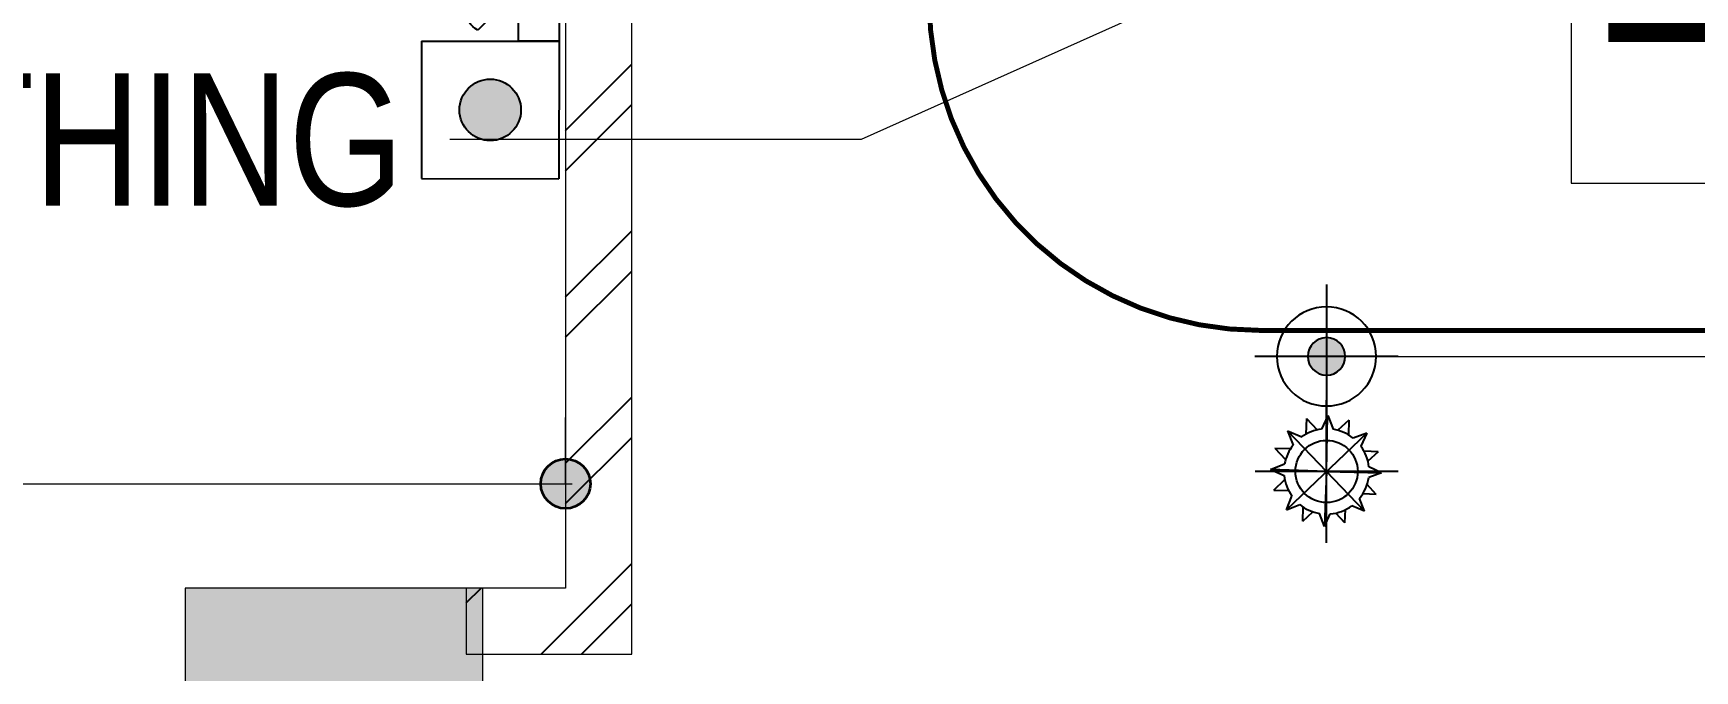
# Model space of a CAD drawing. Header units: millimetres. Extents: x 1706 to 249912, y -487248 to 27192.
# Drawn here: x 88277 to 93299, y -472397 to -470471 of the extents above; entities that cross this region are included whole.
import ezdxf

# ---------------------------------------------------------------- set-up
doc = ezdxf.new("R2010")
doc.units = ezdxf.units.MM
doc.linetypes.add('DASHDOT', pattern=[1, 0.5, -0.25, 0, -0.25])
doc.linetypes.add('HIDDEN', pattern=[0.375, 0.25, -0.125])
doc.layers.get('0').update_dxf_attribs({"color": 251})
for name, color, linetype in [('25∅', 1, 'DASHDOT'), ('FF-MCP', 1, 'Continuous'), ('FIRE DISTANCE', 1, 'HIDDEN')]:
    doc.layers.add(name, color=color, linetype=linetype)
for name, color, linetype, lineweight in [('A-ANNO-DIMS', 251, 'Continuous', 5), ('A-ANNO-DIMS-200', 251, 'Continuous', 5), ('A-WALL', 251, 'Continuous', 5), ('A-WALL-PATT', 251, 'Continuous', 25), ('G-ANNO-TEXT', 251, 'Continuous', 5), ('M-FIRE-FHC', 251, 'Continuous', 9), ('McD-Fire', 1, 'Continuous', 13), ('McD-FIRE-SPRINKLER LINES', 1, 'Continuous', 9), ('McD-Travel-Distance', 192, 'Continuous', 13), ('S-COLS', 251, 'Continuous', 5)]:
    doc.layers.add(name, color=color, linetype=linetype, lineweight=lineweight)
doc.layers.add('FF-PENDENT SPRINKLER', color=7, linetype='Continuous', true_color=0xcc0099)
doc.styles.add('Arial Narrow', font='ARIALN.TTF', dxfattribs={"height": 450})
doc.styles.add('Arial_2', font='arial.ttf', dxfattribs={"width": 0.8, "height": 270})
doc.styles.add('romand', font='romand.shx')
doc.dimstyles.new('DIM 200', dxfattribs={"dimtxt": 150, "dimasz": 150, "dimexe": 50, "dimexo": 75, "dimgap": 75, "dimtad": 1, "dimdec": 0, "dimrnd": 5, "dimdsep": 46, "dimtxsty": 'romand', "dimcen": 0, "dimclrd": 7, "dimclre": 7, "dimclrt": 7, "dimadec": 0, "dimazin": 0, "dimtfac": 1, "dimtdec": 0, "dimtmove": 2, "dimatfit": 3, "dimfxl": 1, "dimtolj": 1, "dimtzin": 0, "dimarcsym": 0})
doc.dimstyles.new('RSP_DIM_2_0mm__DOT_', dxfattribs={"dimscale": 304.8, "dimtxt": 409.372389, "dimasz": 1.968504, "dimexe": 0.984252, "dimexo": 0.0625, "dimgap": 0, "dimtad": 1, "dimdec": 0, "dimrnd": 5, "dimzin": 0, "dimdsep": 46, "dimtxsty": 'Arial Narrow', "dimblk1": 'DOTSMALL', "dimblk2": 'DOTSMALL', "dimsah": 1, "dimcen": 0.09, "dimdle": 0.065617, "dimazin": 0, "dimtfac": 1, "dimtdec": 4, "dimtix": 1, "dimtmove": 0, "dimatfit": 3, "dimfxl": 0.656168, "dimfxlon": 1, "dimtvp": 1, "dimtolj": 1, "dimtzin": 0, "dimarcsym": 2})
pattern_1 = [(45, (-45658.5, 463347.42), (-251.44717, 251.44717), []), (45, (-45658.5, 463728.42), (-251.44717, 251.44717), [])]

# ---------------------------------------------------------------- blocks, each defined once
blk = doc.blocks.new('UPRIGHT SPRINKLER -68°C')
at = {"color": 6}
for p, q in [((-36.5, 100.2, 2.6), (-37.7, 71.9, 2.6)), ((-36.5, 100.2, 2.6), (-16.8, 79.1, 2.6)), ((-1.2, -0.5, 2.6), (2.7, 106.3, 2.6)), ((42.9, 97.7, 2.6), (21.4, 77.4, 2.6)), ((42.9, 97.7, 2.6), (42.3, 67.9, 2.6)), ((71.9, -76.9, 2.6), (-74.3, 75.8, 2.6)), ((76.2, 73.6, 2.6), (-1.2, -0.5, 2.6)), ((-96, 44.9, 2.6), (-78, 25.4, 2.6)), ((-96, 44.9, 2.6), (-68.9, 44.1, 2.6)), ((99.4, 37.6, 2.6), (69.7, 38.9, 2.6)), ((99.4, 37.6, 2.6), (77.9, 17.6, 2.6)), ((-1.2, -0.5, 2.6), (-105.9, 3.7, 2.6)), ((-99.2, -35.2, 2.6), (-80.4, -17.8, 2.6)), ((-76.5, -72.6, 2.6), (-1.2, -0.5, 2.6)), ((-1.2, -0.5, 2.6), (-3.6, -105.1, 2.6)), ((-1.2, -0.5, 2.6), (105.4, -2.5, 2.6)), ((96.4, -42.9, 2.6), (77.1, -22, 2.6)), ((-99.2, -35.2, 2.6), (-73.9, -36.4, 2.6)), ((96.4, -42.9, 2.6), (68.5, -42, 2.6)), ((-44.9, -94.6, 2.6), (-43.8, -69.5, 2.6)), ((-44.9, -94.6, 2.6), (-26.1, -77.7, 2.6)), ((36.3, -98.4, 2.6), (18.6, -79.2, 2.6)), ((36.3, -98.4, 2.6), (37.6, -71.8, 2.6))]:
    blk.add_line(p, q, dxfattribs=at)
at = {"color": 5}
for p, q in [((2.7, 106.3, 2.6), (-9.1, 80.2, 2.6)), ((2.7, 106.3, 2.6), (13.1, 79.3, 2.6)), ((-74.4, 76, 2.6), (-48.5, 65.4, 2.6)), ((-74.4, 76, 2.6), (-64.1, 50.7, 2.6)), ((76.2, 73.6, 2.6), (49, 63.2, 2.6)), ((76.2, 73.6, 2.6), (64.6, 46.9, 2.6)), ((-105.9, 3.4, 2.6), (-81.1, 13, 2.6)), ((-105.9, 3.4, 2.6), (-82, -7.4, 2.6)), ((105.4, -2.8, 2.6), (79.4, 9.1, 2.6)), ((105.4, -2.8, 2.6), (79, -12.9, 2.6)), ((-76.5, -72.6, 2.6), (-66.4, -48.8, 2.6)), ((-76.5, -72.6, 2.6), (-52.6, -63.2, 2.6)), ((71.8, -76.8, 2.6), (62.3, -51, 2.6)), ((-3.6, -105.1, 2.6), (-12.9, -80.8, 2.6)), ((-3.6, -105.1, 2.6), (7.3, -81.2, 2.6)), ((71.8, -76.8, 2.6), (47.2, -65.7, 2.6))]:
    blk.add_line(p, q, dxfattribs=at)
at = {"color": 5, "elevation": 2.6}
for points in [[(-1.2, -136.4), (-1.2, 135.3)], [(-137, -0.5), (134.7, -0.5)]]:
    blk.add_lwpolyline(points, dxfattribs=at)
at = {"color": 3}
blk.add_circle((-1.2, -0.5, 2.6), 59.2, dxfattribs=at)
at = {"color": 5}
for start, end in [(95.6315, 125.6992), (51.7639, 79.8685), (140.8422, 170.3714), (6.8313, 35.8146), (184.8407, 216.5012), (321.5184, 351.2266), (230.6178, 261.7138), (276.0216, 306.5945)]:
    blk.add_arc((-1.2, -0.5, 2.6), 81.1, start, end, dxfattribs=at)
blk = doc.blocks.new('PENDENT SPRINKLER (RG)')
at = {"linetype": 'Continuous', "extrusion": (0.000667552, -0.000166966, 1)}
h = blk.add_hatch(color=5, dxfattribs=at)
h.dxf.hatch_style = 1
edge = h.paths.add_edge_path()
edge.add_arc((0, 0), 56.7, 44.562, 404.562, ccw=False)
at = {"layer": '25∅', "linetype": 'Continuous', "extrusion": (0.000667552, -0.000166966, 1)}
h = blk.add_hatch(color=5, dxfattribs=at)
h.dxf.hatch_style = 1
edge = h.paths.add_edge_path()
edge.add_arc((0, 0), 56.7, 44.562, 404.562, ccw=False)
at = {"color": 222, "linetype": 'Continuous', "true_color": 0xcc0099, "extrusion": (0.000667073, -0.000166479, 1)}
for points in [[(0, -216.8), (0, 216.8)], [(-216.8, 0), (216.8, 0)]]:
    blk.add_lwpolyline(points, dxfattribs=at)
at = {"color": 222, "linetype": 'Continuous', "true_color": 0xcc0099, "extrusion": (0.000667552, -0.000166966, 1)}
blk.add_circle((0, 0), 149.9, dxfattribs=at)
at = {"color": 5, "linetype": 'Continuous', "extrusion": (0.000667552, -0.000166966, 1)}
blk.add_circle((0, 0), 56.7, dxfattribs=at)
at = {"layer": '25∅', "color": 5, "linetype": 'Continuous', "extrusion": (0.000667552, -0.000166966, 1)}
blk.add_circle((0, 0), 56.7, dxfattribs=at)
at = {"layer": 'FF-PENDENT SPRINKLER', "extrusion": (1.02436e-19, 0, -1), "xscale": 1.588226225829954, "yscale": 1.588226225829954, "zscale": 1.588226225829954}
blk.add_blockref('UPRIGHT SPRINKLER -68°C', (-345.8, 0.7, -3.9), dxfattribs=at)
blk = doc.blocks.new('Sprinklre')
at = {"layer": 'McD-FIRE-SPRINKLER LINES'}
blk.add_lwpolyline([(47300.3, -6000), (71300.3, -6000), (71300.3, 3056.7)], dxfattribs=at)
at = {"layer": 'FF-PENDENT SPRINKLER', "xscale": -1.000000000000001, "rotation": 90}
blk.add_blockref('PENDENT SPRINKLER (RG)', (47300.3, -6000), dxfattribs=at)
blk = doc.blocks.new('FF-FAS-SCHEMATIC-MANUAL CALL POINT')
blk.add_hatch(color=1).paths.add_polyline_path([(89.4, 0, 1), (-89.4, 0, 1)])
at = {"color": 1}
for p, q in [((-200, 200), (200, 200)), ((-200, 200), (-200, -200)), ((200, 200), (200, -200)), ((-200, -200), (200, -200))]:
    blk.add_line(p, q, dxfattribs=at)
blk.add_circle((0, 0), 89.4, dxfattribs=at)
blk = doc.blocks.new('FF-FAS-SCHEMATIC-HOOTER CUM STROBE')
at = {"color": 1}
for p, q in [((-160.1, -200), (-160.1, 200)), ((0, 200), (-160.1, 200)), ((0, -200), (0, 200)), ((-160.1, 0), (-317.2, 157.1)), ((-160.1, 0), (-317.2, -157.1)), ((0, -200), (-160.1, -200))]:
    blk.add_line(p, q, dxfattribs=at)
blk.add_arc((-209.5, 0), 190.5, 124.43838, 235.56162, dxfattribs=at)
blk = doc.blocks.new('DIMBLOCK152-2ND FLOOR PLAN_')
at = {"layer": 'A-ANNO-DIMS-200', "lineweight": 35, "transparency": 16777216}
h = blk.add_hatch(color=256, dxfattribs=at)
edge = h.paths.add_edge_path()
edge.add_arc((164321.4, -471832.1), 75, 0, 360)
h = blk.add_hatch(color=256, dxfattribs=at)
edge = h.paths.add_edge_path()
edge.add_arc((204521.4, -471832.1), 75, 0, 360)
at = {"layer": 'A-ANNO-DIMS-200', "transparency": 16777216}
for p, q in [((164321.4, -471832.1), (164321.4, -471632.1)), ((204521.4, -471832.1), (204521.4, -471632.1)), ((164301.4, -471832.1), (204541.4, -471832.1)), ((164321.4, -471832.1), (164321.4, -472132.1)), ((204521.4, -471832.1), (204521.4, -472132.1))]:
    blk.add_line(p, q, dxfattribs=at)
at = {"layer": 'A-ANNO-DIMS-200', "lineweight": 35, "transparency": 16777216}
for centre in [(164321.4, -471832.1), (204521.4, -471832.1)]:
    blk.add_circle(centre, 75, dxfattribs=at)
at = {"layer": 'A-ANNO-DIMS-200', "color": 0, "transparency": 16777216, "insert": (183950.3, -471315.1), "char_height": 400, "width": 1130.648, "attachment_point": 1, "line_spacing_factor": 0.974696, "style": 'Arial Narrow'}
blk.add_mtext('40200', dxfattribs=at)
blk = doc.blocks.new('_DotSmall')
at = {"color": 0, "linetype": 'ByBlock', "const_width": 0.5}
blk.add_lwpolyline([(-0.0625, 0, 1), (0.0625, 0, 1)], format="xyb", close=True, dxfattribs=at)
blk = doc.blocks.new('zw$3B71')
at = {"layer": 'FIRE DISTANCE', "linetype": 'Continuous', "ltscale": 100}
blk.add_lwpolyline([(-17800, -2050, 100, 100, 0), (-17798.5, -7100, 100, 100, 0), (-10400, -7100, 100, 100, 0), (-10400, 300, 100, 100, 0), (-17798.5, 300, 0, 0, 0)], format="xyseb", dxfattribs=at)
at = {"layer": 'McD-Travel-Distance', "const_width": 15}
blk.add_lwpolyline([(5703.7, -121.2), (5703.7, -7021.4, -0.414214), (4703.7, -8021.4), (-18900.9, -8021.4, -0.414214), (-19900.9, -7021.4), (-19900.9, -2229.4, -0.414214), (-18900.9, -1229.4), (-18033.5, -1229.4)], format="xyb", dxfattribs=at)
at = {"layer": 'McD-Fire'}
blk.add_leader([(-17960.7, -5248.4), (-17960.7, -7576.2), (-17031.6, -7576.2)], dimstyle='DIM 200', override={"dimasz": 300, "dimgap": 75, "dimtad": 0}, dxfattribs=at)
blk = doc.blocks.new('A$Cdfc9e3fe')
at = {"layer": 'A-WALL-PATT'}
h = blk.add_hatch(dxfattribs=at)
h.set_pattern_fill('FP_2', color=256, style=0, pattern_type=2)
h.set_pattern_definition(pattern_1)
h.paths.add_polyline_path([(-21000, -8800), (-20800, -8800), (-20800, -4625), (-21000, -4625), (-21000, -8470)])
h.paths.add_polyline_path([(-20800, -3875), (-20800, -3150), (-21000, -3150), (-21000, -3875), (-20823.8, -3875)])
h.paths.add_polyline_path([(-20800, -1950), (-20800, 300), (-21000, 300), (-21000, -1950), (-20823.8, -1950)])
h = blk.add_hatch(dxfattribs=at)
h.set_pattern_fill('FP_2', color=256, style=0, pattern_type=2)
h.set_pattern_definition(pattern_1)
h.paths.add_polyline_path([(-21300, -9000), (-20800, -9000), (-20800, -8800), (-21300, -8800)])
at = {"layer": 'S-COLS'}
blk.add_hatch(color=256, dxfattribs=at).paths.add_polyline_path([(-21250, -9700), (-21250, -8800), (-22150, -8800), (-22150, -9700)])
at = {"layer": 'A-WALL'}
for p, q in [((-20800, -9000), (-20800, -4625)), ((-21000, -5200), (-21000, -8800)), ((-21000, -8800), (-21300, -8800)), ((-21300, -8800), (-21300, -9000)), ((-21300, -9000), (-20800, -9000))]:
    blk.add_line(p, q, dxfattribs=at)
at = {"layer": 'G-ANNO-TEXT'}
for p, q in [((-18496.4, -6723.2), (-20106.8, -7444.7)), ((-21338.8, -7444.7), (-21349.3, -7444.7)), ((-20106.8, -7444.7), (-21338.8, -7444.7))]:
    blk.add_line(p, q, dxfattribs=at)
at = {"layer": 'S-COLS'}
for p, q in [((-21250, -8800), (-22150, -8800)), ((-22150, -8800), (-22150, -9700)), ((-21250, -9700), (-21250, -8800))]:
    blk.add_line(p, q, dxfattribs=at)
at = {"layer": 'G-ANNO-TEXT', "insert": (-23798.8, -7244.7), "char_height": 400, "width": 2847.594, "attachment_point": 1, "style": 'Arial_2'}
blk.add_mtext('EARTHING', dxfattribs=at)
at = {"layer": 'A-ANNO-DIMS'}
dim = blk.add_linear_dim(base=(-21000, -8484.7), p1=(-61200, -8284.7), p2=(-21000, -8284.7), dimstyle='RSP_DIM_2_0mm__DOT_', override={"dimpost": '<>', "dimfxl": 40199.954797}, dxfattribs=at)
dim.commit()
dim.dimension.update_dxf_attribs({"geometry": 'DIMBLOCK152-2ND FLOOR PLAN_', "text_midpoint": (-41100, -8280.4), "insert": (-225521.4, 463347.4)})

msp = doc.modelspace()

# ---------------------------------------------------------------- block references
msp.add_blockref('A$Cdfc9e3fe', (110885.701, -463347.417))

# ---------------------------------------------------------------- next in the draw order: block references
at = {"layer": 'M-FIRE-FHC'}
msp.add_blockref('zw$3B71', (110885.699, -463347.417), dxfattribs=at)

# ---------------------------------------------------------------- next in the draw order: block references
at = {"layer": 'FF-MCP', "ltscale": 2, "extrusion": (0.001398, 0.001396, 0.999998), "xscale": -0.7756781486836916, "yscale": 0.7756781486837045, "zscale": 0.7756781486836978, "rotation": 179.9999918624952}
msp.add_blockref('FF-FAS-SCHEMATIC-HOOTER CUM STROBE', (89866.14, -470339.461, -531.773), dxfattribs=at)
at = {"layer": 'FF-MCP', "extrusion": (0.001398, 0.001396, 0.999998), "xscale": 1.039279438123575, "yscale": 1.039279438123575, "zscale": 1.039279438123575, "rotation": 359.9265221758428}
msp.add_blockref('FF-FAS-SCHEMATIC-MANUAL CALL POINT', (89657.986, -470702.186, -531.773), dxfattribs=at)
at = {"layer": 'McD-FIRE-SPRINKLER LINES'}
msp.add_blockref('Sprinklre', (44885.699, -465447.381), dxfattribs=at)

doc.saveas('drawing.dxf')
